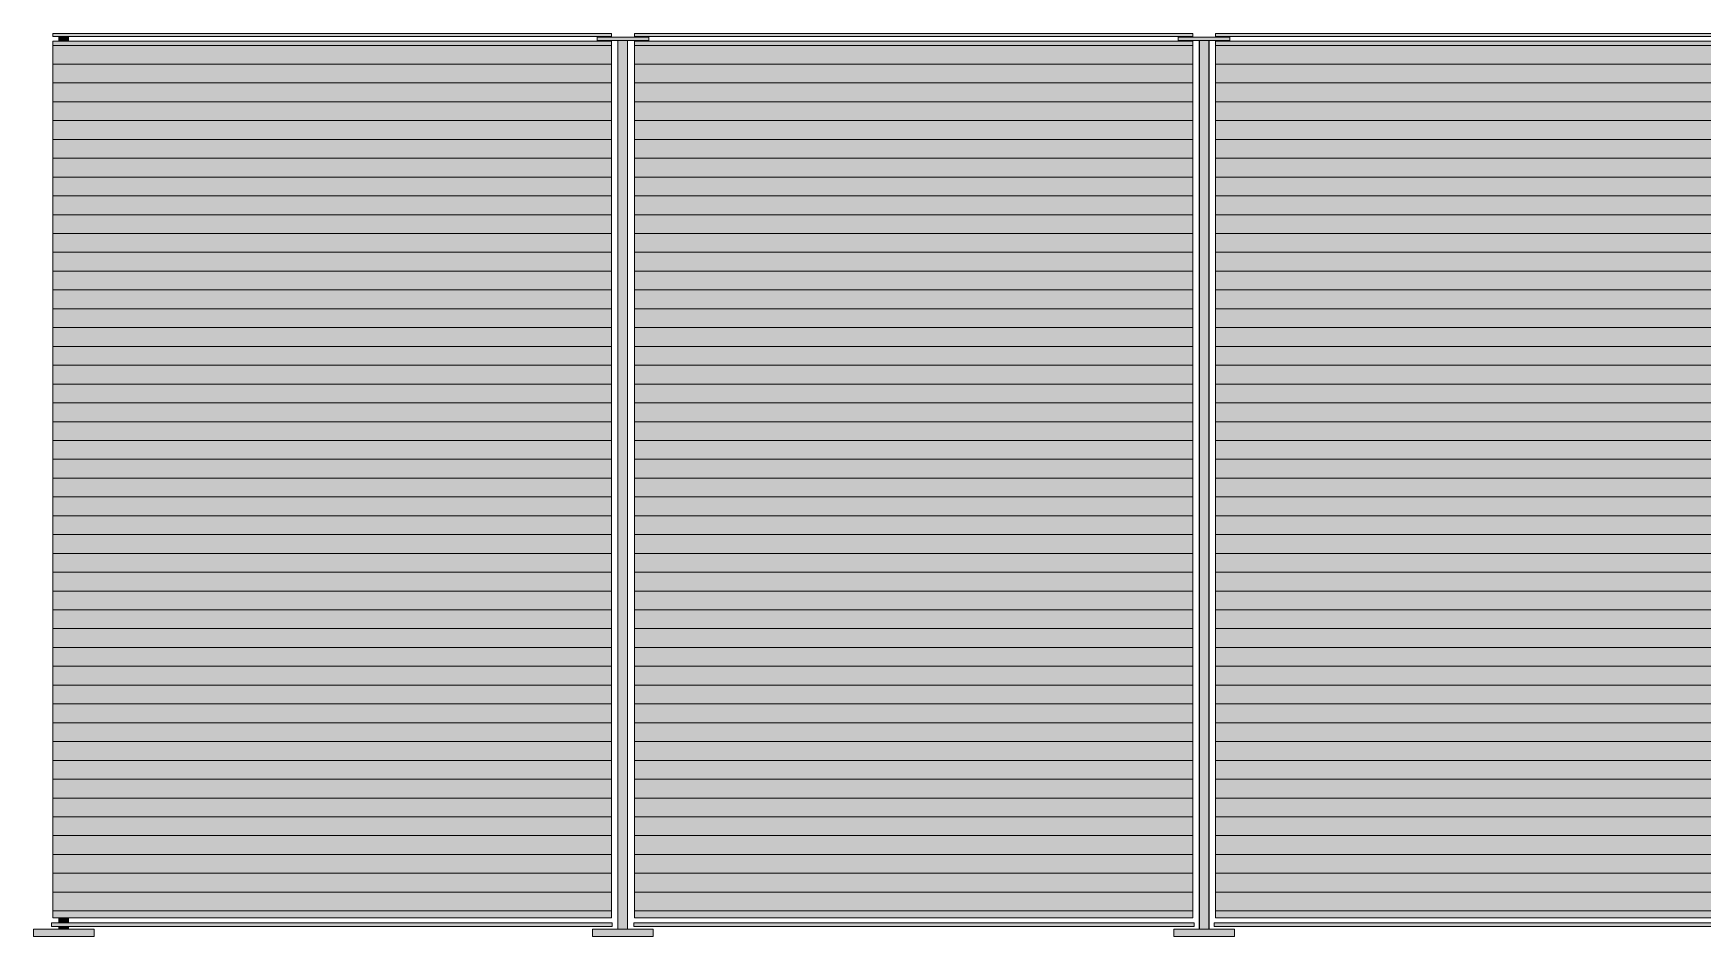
# Model space of a CAD drawing. Header units: millimetres. Extents: x -23380 to 52531, y -5628 to 1041.
# Drawn here: x 24421 to 26639, y -759 to 441 of the extents above; entities that cross this region are included whole.
import ezdxf

# ---------------------------------------------------------------- set-up
doc = ezdxf.new("R2010")
doc.units = ezdxf.units.MM
for name, color, linetype, lineweight in [('drawing', 7, 'Continuous', 5), ('hatch', 9, 'Continuous', 5), ('ropes', 7, 'Continuous', 0)]:
    doc.layers.add(name, color=color, linetype=linetype, lineweight=lineweight)
pattern_1 = [(0, (0, 0), (0, 25), [])]

msp = doc.modelspace()

# ---------------------------------------------------------------- hatches: boundary and pattern name
at = {"layer": 'hatch'}
for points in [[(24446.8, 436.6), (25189, 436.6), (25189, 440.9), (24446.8, 440.9)], [(24446.8, -734.1), (25189, -734.1), (25189, 430.7), (24446.8, 430.7)], [(24454.5, 430.7), (24467.3, 430.7), (24467.3, 436.6), (24454.5, 436.6)], [(25197.7, 431.6), (25210.5, 431.6), (25238.6, 431.6), (25238.6, 435.7), (25169.9, 435.7), (25169.9, 431.6)], [(25210.5, -749.1), (25210.5, 431.6), (25197.7, 431.6), (25197.7, -749.1)], [(25961.7, 436.6), (25961.7, 440.9), (25219.5, 440.9), (25219.5, 436.6)], [(25961.7, -734.1), (25961.7, 430.7), (25219.5, 430.7), (25219.5, -734.1)], [(25970.5, 431.6), (25983.4, 431.6), (26011.1, 431.6), (26011.1, 435.7), (25942.4, 435.7), (25942.4, 431.6), (25970.2, 431.6)], [(25970.5, -749.1), (25970.5, 431.6), (25970.2, 431.6), (25970.2, -749.1)], [(25983, 431.6), (25970.5, 431.6), (25970.5, -749.1), (25983, -749.1)], [(25983.4, -749.1), (25983.4, 431.6), (25983, 431.6), (25983, -749.1)], [(26373.5, 440.9), (25991.9, 440.9), (25991.9, 436.6), (26373.5, 436.6), (26755.2, 436.6), (26755.2, 440.9)], [(26373.5, 430.7), (25991.9, 430.7), (25991.9, -734.1), (26373.5, -734.1), (26755.2, -734.1), (26755.2, 430.7)], [(24467.3, -749.1), (24454.5, -749.1), (24420.8, -749.1), (24420.8, -759.1), (24501.5, -759.1), (24501.5, -749.1)], [(24445.1, -745.8), (25189.9, -745.8), (25189.9, -740.7), (24445.1, -740.7)], [(24467.3, -740.7), (24467.3, -734.1), (24454.5, -734.1), (24454.5, -740.7)], [(24454.5, -745.8), (24454.5, -749.1), (24467.3, -749.1), (24467.3, -745.8)], [(25164, -759.1), (25244.7, -759.1), (25244.7, -749.1), (25164, -749.1)], [(25963.6, -745.8), (25963.6, -740.7), (25218.8, -740.7), (25218.8, -745.8)], [(25936.5, -749.1), (25936.3, -749.1), (25936.3, -759.1), (25936.5, -759.1)], [(25936.5, -759.1), (26017, -759.1), (26017, -749.1), (25936.5, -749.1)], [(26373.5, -740.7), (25989.9, -740.7), (25989.9, -745.8), (26373.5, -745.8), (26757.1, -745.8), (26757.1, -740.7)], [(26017, -749.1), (26017, -759.1), (26017.2, -759.1), (26017.2, -749.1)]]:
    msp.add_hatch(color=256, dxfattribs=at).paths.add_polyline_path(points, flags=0)
at = {"layer": 'ropes', "lineweight": 0}
h = msp.add_hatch(dxfattribs=at)
h.set_pattern_fill('HATCH1', color=256, scale=200, style=0, pattern_type=2)
h.set_pattern_definition(pattern_1)
h.paths.add_polyline_path([(24446.8, -734.1), (25189, -734.1), (25189, 430.7), (24446.8, 430.7)], flags=0)
h = msp.add_hatch(dxfattribs=at)
h.set_pattern_fill('HATCH1', color=256, scale=200, style=0, pattern_type=2)
h.set_pattern_definition(pattern_1)
h.paths.add_polyline_path([(25961.7, -734.1), (25961.7, 430.7), (25219.5, 430.7), (25219.5, -734.1)], flags=0)
h = msp.add_hatch(dxfattribs=at)
h.set_pattern_fill('HATCH1', color=256, scale=200, style=0, pattern_type=2)
h.set_pattern_definition(pattern_1)
h.paths.add_polyline_path([(26373.5, 430.7), (25991.9, 430.7), (25991.9, -734.1), (26373.5, -734.1), (26755.2, -734.1), (26755.2, 430.7)], flags=0)

# ---------------------------------------------------------------- linework, layer by layer
at = {"layer": 'drawing'}
for points in [[(24446.8, 436.6), (25189, 436.6), (25189, 440.9), (24446.8, 440.9)], [(24446.8, -734.1), (25189, -734.1), (25189, 430.7), (24446.8, 430.7)], [(25169.9, 431.6), (25238.6, 431.6), (25238.6, 435.7), (25169.9, 435.7)], [(25961.7, 436.6), (25219.5, 436.6), (25219.5, 440.9), (25961.7, 440.9)], [(25961.7, -734.1), (25219.5, -734.1), (25219.5, 430.7), (25961.7, 430.7)], [(25942.4, 431.6), (26011.1, 431.6), (26011.1, 435.7), (25942.4, 435.7)], [(26011.1, 431.6), (25942.4, 431.6), (25942.4, 435.7), (26011.1, 435.7)], [(24420.8, -759.1), (24501.5, -759.1), (24501.5, -749.1), (24420.8, -749.1)], [(24445.1, -745.8), (25189.9, -745.8), (25189.9, -740.7), (24445.1, -740.7)], [(25164, -759.1), (25244.7, -759.1), (25244.7, -749.1), (25164, -749.1)], [(25963.6, -745.8), (25218.8, -745.8), (25218.8, -740.7), (25963.6, -740.7)], [(26017, -759.1), (25936.3, -759.1), (25936.3, -749.1), (26017, -749.1)], [(25936.5, -759.1), (26017.2, -759.1), (26017.2, -749.1), (25936.5, -749.1)]]:
    msp.add_lwpolyline(points, close=True, dxfattribs=at)
for points in [[(24454.5, 430.7), (24454.5, 436.6)], [(24467.3, 430.7), (24467.3, 436.6)], [(25210.5, -749.1), (25210.5, 431.6), (25197.7, 431.6), (25197.7, -749.1)], [(25983, -749.1), (25983, 431.6), (25970.2, 431.6), (25970.2, -749.1)], [(25970.5, -749.1), (25970.5, 431.6), (25983.4, 431.6), (25983.4, -749.1)], [(26373.5, 440.9), (25991.9, 440.9), (25991.9, 436.6), (26373.5, 436.6)], [(26373.5, 430.7), (25991.9, 430.7), (25991.9, -734.1), (26373.5, -734.1)], [(26373.5, 440.9), (26755.2, 440.9), (26755.2, 436.6), (26373.5, 436.6)], [(26373.5, 430.7), (26755.2, 430.7), (26755.2, -734.1), (26373.5, -734.1)], [(24467.3, -740.7), (24467.3, -734.1), (24454.5, -734.1), (24454.5, -740.7)], [(24454.5, -745.8), (24454.5, -749.1), (24467.3, -749.1), (24467.3, -745.8)], [(26373.5, -740.7), (25989.9, -740.7), (25989.9, -745.8), (26373.5, -745.8)], [(26373.5, -740.7), (26757.1, -740.7), (26757.1, -745.8), (26373.5, -745.8)], [(25197.7, -759.1), (25197.7, -759.1)], [(25210.5, -759.1), (25210.5, -759.1)]]:
    msp.add_lwpolyline(points, dxfattribs=at)

doc.saveas('drawing.dxf')
